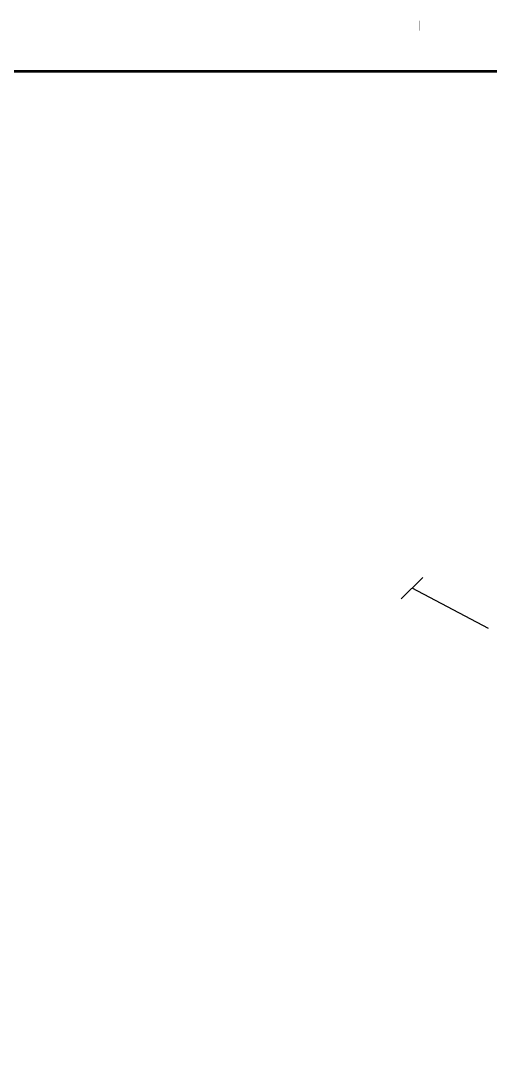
# Model space of a CAD drawing. Extents: x 175123 to 254035, y 15257 to 44959.
# Drawn here: x 192211 to 196854, y 34796 to 44959 of the extents above; entities that cross this region are included whole.
import ezdxf
from ezdxf.enums import TextEntityAlignment as Align
from ezdxf.xclip import XClip

# ---------------------------------------------------------------- set-up
doc = ezdxf.new("R2010")
doc.units = 0
doc.header["$LTSCALE"] = 1000
doc.header["$MEASUREMENT"] = 0
doc.header["$XCLIPFRAME"] = 2
doc.linetypes.add('13#结构梁$0$X-104 13#平面$0$DOTE', pattern=[2.42, 2, -0.2, 0.02, -0.2])
doc.linetypes.add('X-104 13#平面$0$DOTE', pattern=[2.42, 2, -0.2, 0.02, -0.2])
for name, color, linetype in [('13#结构梁$0$X-104 13#平面$0$A_AXIS-轴线', 36, '13#结构梁$0$X-104 13#平面$0$DOTE'), ('AXIS_TEXT', 7, 'Continuous'), ('X-104 13#平面$0$A-E_电梯', 171, 'Continuous'), ('X-104 13#平面$0$A_AXIS-轴线', 36, 'X-104 13#平面$0$DOTE'), ('图层1', 7, 'Continuous')]:
    doc.layers.add(name, color=color, linetype=linetype)
doc.layers.add('X-104 13#平面$0$000套内', color=226, linetype='Continuous', lineweight=30, plot=False)
doc.layers.add('X-104 13#平面$0$DIM_MODI', color=6, linetype='Continuous', plot=False)
doc.styles.add('COMPLEX', font='COMPLEX')
doc.styles.add('图签信息$0$华文细黑', font='STXIHEI.TTF', dxfattribs={"height": 10})

# ---------------------------------------------------------------- blocks, each defined once
blk = doc.blocks.new('X-104 13#平面')
at = {"layer": '13#结构梁$0$X-104 13#平面$0$A_AXIS-轴线', "color": 0, "linetype": '13#结构梁$0$X-104 13#平面$0$DOTE'}
for p, q in [((60408.4, 80400), (-2925, 80400)), ((60408.4, 18000), (-2925, 18000))]:
    blk.add_line(p, q, dxfattribs=at)
at = {"layer": 'X-104 13#平面$0$000套内', "color": 0}
blk.add_lwpolyline([(4100, 77750), (4100, 68700), (-750, 68700), (-750, 59850), (21950, 59850), (21950, 61450), (58250, 61450), (58250, 71300), (48400, 71300), (48400, 73450), (53400, 73450), (53400, 80500), (58250, 80500), (58250, 81290.1), (53289, 85452.6), (37950, 76613.3), (37950, 72450), (12454.9, 72450), (4447.4, 77750)], close=True, dxfattribs=at)
blk.add_lwpolyline([(7100, -1550), (21950, -1550), (21950, -950), (48400, -950), (48400, 11050), (53400, 11050), (53400, 18100), (58250, 18100), (58250, 18890), (53289.1, 23052.7), (37950, 14213.3), (37950, 10050), (12454.9, 10050), (4447.4, 15350), (4100, 15350), (4100, 6300), (7100, 6300), (7100, -1550)], dxfattribs=at)
at = {"layer": 'X-104 13#平面$0$A-E_电梯', "color": 0}
for p, q in [((57300, 18000), (53500, 18000)), ((53500, 16000), (57500, 16000))]:
    blk.add_line(p, q, dxfattribs=at)
at = {"layer": 'X-104 13#平面$0$A_AXIS-轴线', "color": 0, "linetype": 'X-104 13#平面$0$DOTE'}
for p, q in [((60408.4, 80400), (-2925, 80400)), ((60408.4, 18000), (-2925, 18000)), ((39500, 14400), (60408.4, 14400))]:
    blk.add_line(p, q, dxfattribs=at)
at = {"layer": 'X-104 13#平面$0$DIM_MODI', "color": 0}
blk.add_lwpolyline([(56993.7, 18574, 0, 150, 0.5), (57534.2, 18212.8, 0, 150, 0.5), (58531.9, 17546.1, 0, 150, 0.5), (58765, 17390.3, 0, 150, 0.5), (59136.9, 18098.6, 0, 150, 0.5), (59625, 19028.2, 0, 150, 0.5), (60010.8, 19763, 0, 150, 0.5), (59400.1, 20198.4, 0, 150, 0.5), (58911.5, 20546.6, 0, 150, 0.5), (58137.9, 21098.1, 0, 150, 0.5), (57608.6, 21475.4, 0, 150, 0.5)], format="xyseb", dxfattribs=at)
at = {"color": 0, "style": '图签信息$0$华文细黑'}
for p in [(72170.3, 105564.8), (72170.3, 43164.8), (72170.3, -19235.2)]:
    blk.add_attdef('200X', text='', height=100, dxfattribs=at).set_placement(p, align=Align.BOTTOM_RIGHT)
at = {"layer": 'AXIS_TEXT', "color": 0, "style": 'COMPLEX', "width": 1.041667}
for p, p2 in [((-400, 156296.3), (0, 156296.3)), ((7800, 156296.3), (8200, 156296.3)), ((12300, 156296.3), (12700, 156296.3)), ((21300, 156296.3), (21700, 156296.3)), ((30300, 156296.3), (30700, 156296.3)), ((39300, 156296.3), (39700, 156296.3)), ((48300, 156296.3), (48700, 156296.3)), ((57300, 156296.3), (57700, 156296.3)), ((-7525, 142576), (-7125, 142576)), ((64743.5, 142576), (65143.5, 142576)), ((-7525, 139476), (-7125, 139476)), ((64743.5, 138976), (65143.5, 138976)), ((-7525, 133576), (-7125, 133576)), ((64743.5, 133576), (65143.5, 133576)), ((-7525, 124576), (-7125, 124576)), ((64743.5, 124576), (65143.5, 124576)), ((-400, 112775), (0, 112775)), ((7800, 112775), (8200, 112775)), ((12300, 112775), (12700, 112775)), ((21300, 112775), (21700, 112775)), ((30300, 112775), (30700, 112775)), ((39300, 112775), (39700, 112775)), ((48300, 112775), (48700, 112775)), ((57300, 112775), (57700, 112775)), ((-400, 89896.3), (0, 89896.3)), ((7800, 89896.3), (8200, 89896.3)), ((12300, 89896.3), (12700, 89896.3)), ((21300, 89896.3), (21700, 89896.3)), ((30300, 89896.3), (30700, 89896.3)), ((39300, 89896.3), (39700, 89896.3)), ((48300, 89896.3), (48700, 89896.3)), ((57300, 89896.3), (57700, 89896.3)), ((-7525, 80176), (-7125, 80176)), ((64743.5, 80176), (65143.5, 80176)), ((-7525, 77076), (-7125, 77076)), ((64743.5, 76576), (65143.5, 76576)), ((-7525, 71176), (-7125, 71176)), ((64743.5, 71176), (65143.5, 71176)), ((-7525, 62176), (-7125, 62176)), ((64743.5, 62176), (65143.5, 62176)), ((-400, 50375), (0, 50375)), ((7800, 50375), (8200, 50375)), ((12300, 50375), (12700, 50375)), ((21300, 50375), (21700, 50375)), ((30300, 50375), (30700, 50375)), ((39300, 50375), (39700, 50375)), ((48300, 50375), (48700, 50375)), ((57300, 50375), (57700, 50375)), ((-400, 27496.3), (0, 27496.3)), ((7800, 27496.3), (8200, 27496.3)), ((12300, 27496.3), (12700, 27496.3)), ((21300, 27496.3), (21700, 27496.3)), ((30300, 27496.3), (30700, 27496.3)), ((39300, 27496.3), (39700, 27496.3)), ((48300, 27496.3), (48700, 27496.3)), ((57300, 27496.3), (57700, 27496.3)), ((-7525, 17776), (-7125, 17776)), ((64743.5, 17776), (65143.5, 17776)), ((-7525, 14676), (-7125, 14676)), ((64743.5, 14176), (65143.5, 14176)), ((-7525, 8776), (-7125, 8776)), ((64743.5, 8776), (65143.5, 8776)), ((-7525, -224), (-7125, -224)), ((64743.5, -224), (65143.5, -224)), ((-400, -12025), (0, -12025)), ((7800, -12025), (8200, -12025)), ((12300, -12025), (12700, -12025)), ((21300, -12025), (21700, -12025)), ((30300, -12025), (30700, -12025)), ((39300, -12025), (39700, -12025)), ((48300, -12025), (48700, -12025)), ((57300, -12025), (57700, -12025))]:
    blk.add_attdef('A', text='', height=448, dxfattribs=at).set_placement(p, p2, align=Align.FIT)
blk = doc.blocks.new('图框-A1')
for points, const_width in [([(0, 0), (841, 0), (841, 594), (0, 594)], 0.05), ([(766, 584), (25, 584), (25, 10), (766, 10)], 0.5)]:
    blk.add_lwpolyline(points, close=True, dxfattribs=dict(const_width=const_width))
at = {"const_width": 0.05}
blk.add_lwpolyline([(420.5, 594), (420.5, 592)], dxfattribs=at)

msp = doc.modelspace()

# ---------------------------------------------------------------- linework, layer by layer
for p, q in [((196185, 39453), (195973, 39241)), ((196834, 38948), (196079, 39347))]:
    msp.add_line(p, q)

# ---------------------------------------------------------------- block references
at = {"xscale": 50, "yscale": 50, "zscale": 50}
msp.add_blockref('图框-A1', (175124, 15258), dxfattribs=at)
at = {"color": 251}
ref = msp.add_blockref('X-104 13#平面', (135060, 23721), dxfattribs=at)
XClip(ref).set_block_clipping_path([(47300.0000000066, 8199.9999999998), (54100.0000000072, 18799.9999999998)])
at = {"layer": '图层1', "color": 251}
ref = msp.add_blockref('X-104 13#平面', (188024, -40330), dxfattribs=at)
XClip(ref).set_block_clipping_path([(47300.0000000066, 70599.9999999998), (54100.0000000072, 81199.9999999998)])

doc.saveas('drawing.dxf')
